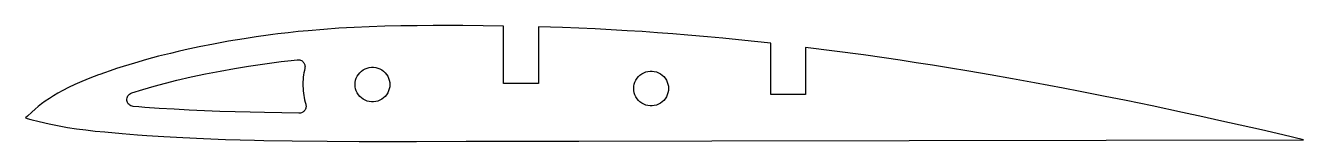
# Model space of a CAD drawing. Header units: millimetres. Extents: x 0 to 184, y 0 to 17.
import ezdxf

# ---------------------------------------------------------------- set-up
doc = ezdxf.new("R2010")
doc.units = ezdxf.units.MM

msp = doc.modelspace()

# ---------------------------------------------------------------- linework, layer by layer
for points in [[(177.64, 1.65), (174.56, 2.35), (171.51, 3.03), (169.2, 3.54), (166.3, 4.17), (161.92, 5.1), (158.19, 5.87), (154.91, 6.53), (151.58, 7.19), (149.11, 7.67), (144.99, 8.44), (141.83, 9.01), (138.64, 9.58), (135.57, 10.1), (132.65, 10.59), (130.35, 10.96), (128.01, 11.32), (125.68, 11.68), (123.41, 12.01), (120.45, 12.44), (116.26, 13), (112.11, 13.53), (112.11, 6.74), (107.11, 6.73), (107.11, 14.11), (104.77, 14.37), (102.47, 14.61), (100.22, 14.83), (98.03, 15.04), (95.18, 15.29), (93.01, 15.47), (90.81, 15.64), (88.61, 15.79), (86.47, 15.93), (84.19, 16.07), (81.87, 16.19), (79.53, 16.29), (77.17, 16.39), (73.7, 16.5), (73.71, 8.34), (68.71, 8.33), (68.7, 16.6), (65.77, 16.64), (62.86, 16.66), (60.69, 16.67), (58.6, 16.67), (56.26, 16.65), (53.93, 16.62), (51.64, 16.56), (49.39, 16.49), (47.22, 16.39), (45.03, 16.27), (42.85, 16.12), (40.63, 15.93), (39.18, 15.79), (37.72, 15.63), (36.27, 15.46), (35.56, 15.37), (34.86, 15.28), (33.13, 15.04), (31.43, 14.78), (29.18, 14.41), (27.02, 14.01), (24.94, 13.6), (22.95, 13.17), (21.91, 12.93), (20.81, 12.67), (19.12, 12.25), (17.39, 11.78), (15.67, 11.28), (14.01, 10.78), (13.07, 10.47), (12.18, 10.17), (11.35, 9.88), (10.67, 9.64), (10.47, 9.57), (9.23, 9.09), (8.11, 8.63), (7.09, 8.18), (6.19, 7.75), (5.38, 7.34), (4.65, 6.94), (4.01, 6.56), (3.43, 6.2), (2.84, 5.79), (2.31, 5.4), (1.83, 5.02), (1.38, 4.63), (0.91, 4.22), (0.27, 3.64), (0, 3.39), (0.25, 3.31), (0.75, 3.16), (1.96, 2.86), (3.39, 2.53), (4.82, 2.24), (6.04, 2.01), (7.33, 1.82), (8.65, 1.65), (10, 1.5), (11.38, 1.37), (13.9, 1.15), (16.11, 0.97), (17.42, 0.87), (19.85, 0.71), (22.61, 0.56), (25.57, 0.42), (28.73, 0.3), (30.83, 0.23), (32.91, 0.18), (34.26, 0.14), (38.3, 0.07), (43.34, 0.02), (47.94, 0), (51.83, 0), (56.2, 0.01), (63.32, 0.03), (67.84, 0.04), (79.52, 0.06), (98.62, 0.09), (183.66, 0.25), (180.69, 0.94)], [(40.31, 5.12), (40.31, 5), (40.29, 4.88), (40.27, 4.77), (40.23, 4.66), (40.17, 4.56), (40.11, 4.46), (40.03, 4.37), (39.95, 4.29), (39.85, 4.22), (39.75, 4.16), (39.64, 4.12), (39.53, 4.09), (39.42, 4.07), (39.3, 4.06), (36.81, 4.1), (34.36, 4.14), (32.28, 4.19), (30.13, 4.26), (27.94, 4.33), (25.73, 4.42), (23.52, 4.52), (21.34, 4.63), (19.21, 4.76), (17.15, 4.9), (16.27, 4.97), (15.48, 5.03), (15.31, 5.06), (15.15, 5.11), (15, 5.2), (14.87, 5.31), (14.76, 5.43), (14.67, 5.58), (14.6, 5.74), (14.57, 5.91), (14.56, 6.08), (14.59, 6.25), (14.64, 6.42), (14.72, 6.57), (14.83, 6.7), (14.96, 6.82), (15.1, 6.91), (15.26, 6.98), (16.85, 7.47), (18.47, 7.93), (20.1, 8.37), (21.76, 8.79), (23.82, 9.27), (25.88, 9.71), (27.95, 10.12), (30.01, 10.49), (32.06, 10.83), (33.73, 11.08), (35.39, 11.31), (35.73, 11.36), (36.76, 11.49), (38.16, 11.65), (39.06, 11.75), (39.18, 11.76), (39.3, 11.75), (39.42, 11.73), (39.53, 11.69), (39.64, 11.64), (39.74, 11.58), (39.83, 11.5), (39.92, 11.42), (39.99, 11.32), (40.05, 11.22), (40.1, 11.11), (40.14, 11), (40.16, 10.88), (40.17, 10.76), (40.16, 10.64), (40.14, 10.52), (40.07, 10.2), (40.01, 9.88), (39.96, 9.56), (39.92, 9.23), (39.89, 8.91), (39.87, 8.58), (39.86, 8.25), (39.86, 7.93), (39.88, 7.6), (39.9, 7.27), (39.94, 6.95), (39.98, 6.62), (40.04, 6.3), (40.11, 5.98), (40.18, 5.66), (40.27, 5.35), (40.3, 5.23)], [(52.36, 8.18), (52.34, 7.87), (52.28, 7.56), (52.18, 7.26), (52.05, 6.98), (51.88, 6.71), (51.68, 6.47), (51.45, 6.26), (51.2, 6.07), (50.92, 5.92), (50.63, 5.8), (50.33, 5.73), (50.02, 5.69), (49.7, 5.69), (49.39, 5.73), (49.09, 5.8), (48.8, 5.92), (48.52, 6.07), (48.27, 6.26), (48.04, 6.47), (47.84, 6.71), (47.67, 6.98), (47.54, 7.26), (47.44, 7.56), (47.38, 7.87), (47.36, 8.18), (47.38, 8.5), (47.44, 8.8), (47.54, 9.1), (47.67, 9.39), (47.84, 9.65), (48.04, 9.89), (48.27, 10.11), (48.52, 10.29), (48.8, 10.44), (49.09, 10.56), (49.39, 10.64), (49.7, 10.68), (50.02, 10.68), (50.33, 10.64), (50.63, 10.56), (50.92, 10.44), (51.2, 10.29), (51.45, 10.11), (51.68, 9.89), (51.88, 9.65), (52.05, 9.39), (52.18, 9.1), (52.28, 8.8), (52.34, 8.5)], [(92.41, 7.62), (92.39, 7.31), (92.33, 7), (92.23, 6.7), (92.1, 6.42), (91.93, 6.15), (91.73, 5.91), (91.5, 5.69), (91.25, 5.51), (90.97, 5.36), (90.68, 5.24), (90.37, 5.16), (90.06, 5.12), (89.75, 5.12), (89.44, 5.16), (89.13, 5.24), (88.84, 5.36), (88.57, 5.51), (88.31, 5.69), (88.08, 5.91), (87.88, 6.15), (87.72, 6.42), (87.58, 6.7), (87.48, 7), (87.43, 7.31), (87.41, 7.62), (87.43, 7.93), (87.48, 8.24), (87.58, 8.54), (87.72, 8.82), (87.88, 9.09), (88.08, 9.33), (88.31, 9.55), (88.57, 9.73), (88.84, 9.88), (89.13, 10), (89.44, 10.08), (89.75, 10.11), (90.06, 10.11), (90.37, 10.08), (90.68, 10), (90.97, 9.88), (91.25, 9.73), (91.5, 9.55), (91.73, 9.33), (91.93, 9.09), (92.1, 8.82), (92.23, 8.54), (92.33, 8.24), (92.39, 7.93)]]:
    msp.add_lwpolyline(points, close=True)

doc.saveas('drawing.dxf')
